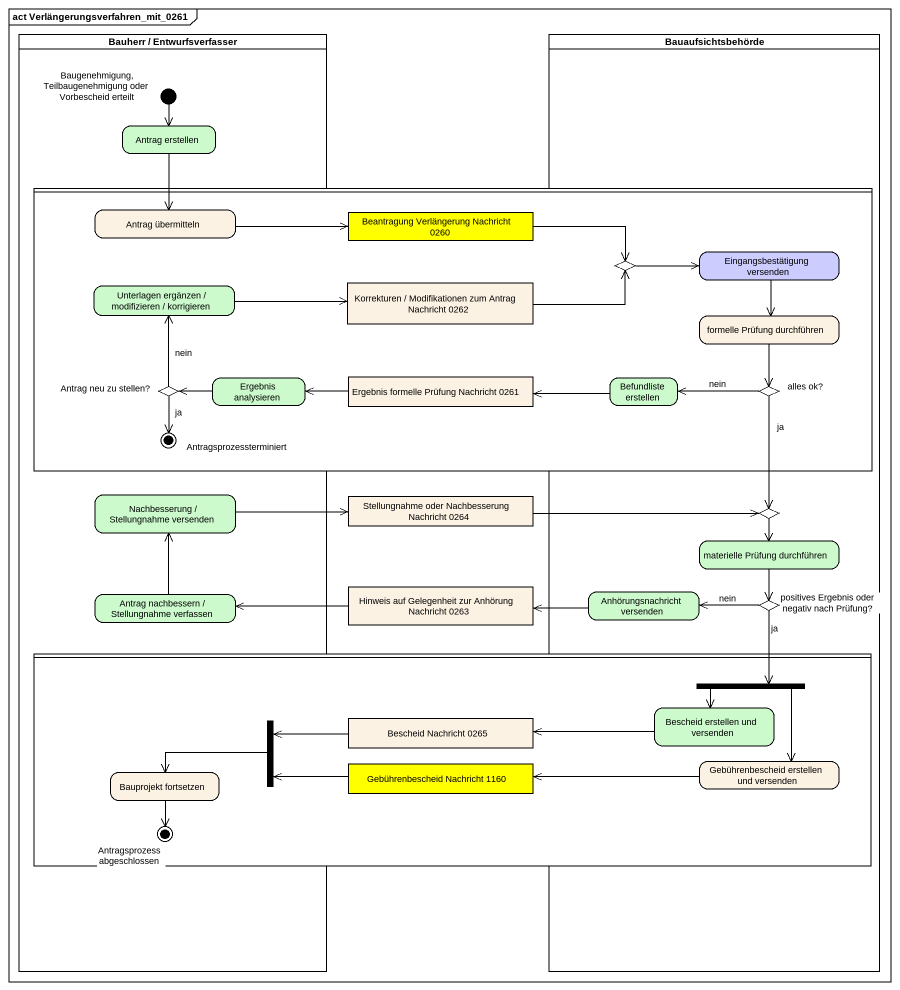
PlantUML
@startuml
mainframe act Verlängerungsverfahren_mit_0261
hide empty description
state "Bauherr / Entwurfsverfasser" as Bauherr_Entwurfsverfasser <<partition>> {
  state "Baugenehmigung, Teilbaugenehmigung oder Vorbescheid erteilt" as Baugenehmigung <<start>>
  state "Antrag erstellen" as Antrag_erstellen #CCFACC
  state "Nachbesserung / Stellungnahme versenden" as Nachbesserung_Stellungnahme #CCFACC
  state "Antrag nachbessern / Stellungnahme verfassen" as Antrag_nachbessern #CCFACC
}
state Bauaufsichtsbehörde <<partition>> {
  state choice2 <<choice>>
  state "materielle Prüfung durchführen" as materielle_Prüfung #CCFACC
  state "Anhörungsnachricht versenden" as Anhörungsnachricht_versenden #CCFACC
  state "positives Ergebnis oder negativ nach Prüfung?" as positives_Ergebnis_oder <<choice>>
}
state " " as lane1 <<partition>> {
  state "Antrag übermitteln" as Antrag_übermitteln
  state "Beantragung Verlängerung Nachricht 0260" as Beantragung_Verlängerung <<object>> #FFFF00
  state choice1 <<choice>>
  state "Eingangsbestätigung versenden" as Eingangsbestätigung #CCCCFF
  state "Unterlagen ergänzen / modifizieren / korrigieren" as Unterlagen_ergänzen #CCFACC
  state "Korrekturen / Modifikationen zum Antrag Nachricht 0262" as Korrekturen_Modifikationen <<object>>
  state "formelle Prüfung durchführen" as formelle_Prüfung_durchführen
  state "Ergebnis analysieren" as Ergebnis_analysieren #CCFACC
  state "Ergebnis formelle Prüfung Nachricht 0261" as Ergebnis_formelle_Prüfung <<object>>
  state "Befundliste erstellen" as Befundliste_erstellen #CCFACC
  state "Antrag neu zu stellen?" as Antrag_neu_zu_stellen <<choice>>
  state "alles ok?" as alles_ok <<choice>>
  state Antragsprozessterminiert <<end>>
}
state "Stellungnahme oder Nachbesserung Nachricht 0264" as Stellungnahme_oder <<object>>
state "Hinweis auf Gelegenheit zur Anhörung Nachricht 0263" as Hinweis_auf_Gelegenheit_zur <<object>>
state " " as lane2 <<partition>> {
  state fork1 <<fork>>
  state fork2 <<join>>
  state "Bescheid Nachricht 0265" as Bescheid_Nachricht_0265 <<object>>
  state "Bescheid erstellen und versenden" as Bescheid_erstellen_und #CCFACC
  state "Gebührenbescheid Nachricht 1160" as Gebührenbescheid_Nachricht <<object>> #FFFF00
  state "Gebührenbescheid erstellen und versenden" as Gebührenbescheid_erstellen
  state "Bauprojekt fortsetzen" as Bauprojekt_fortsetzen
  state "Antragsprozess abgeschlossen" as Antragsprozess_abgeschlossen <<end>>
}
Baugenehmigung --> Antrag_erstellen
Antrag_erstellen --> Antrag_übermitteln
Antrag_übermitteln -right-> Beantragung_Verlängerung
Beantragung_Verlängerung -right-> choice1
choice1 -right-> Eingangsbestätigung
Eingangsbestätigung --> formelle_Prüfung_durchführen
Unterlagen_ergänzen -right-> Korrekturen_Modifikationen
Korrekturen_Modifikationen -right-> choice1
formelle_Prüfung_durchführen --> alles_ok
Ergebnis_analysieren -left-> Antrag_neu_zu_stellen
Ergebnis_formelle_Prüfung -left-> Ergebnis_analysieren
Befundliste_erstellen -left-> Ergebnis_formelle_Prüfung
Antrag_neu_zu_stellen -up-> Unterlagen_ergänzen : nein
Antrag_neu_zu_stellen --> Antragsprozessterminiert : ja
alles_ok -left-> Befundliste_erstellen : nein
alles_ok --> choice2 : ja
Nachbesserung_Stellungnahme -right-> Stellungnahme_oder
Stellungnahme_oder -right-> choice2
choice2 --> materielle_Prüfung
materielle_Prüfung --> positives_Ergebnis_oder
Antrag_nachbessern -up-> Nachbesserung_Stellungnahme
Hinweis_auf_Gelegenheit_zur -left-> Antrag_nachbessern
Anhörungsnachricht_versenden -left-> Hinweis_auf_Gelegenheit_zur
positives_Ergebnis_oder -left-> Anhörungsnachricht_versenden : nein
positives_Ergebnis_oder --> fork1 : ja
fork1 --> Bescheid_erstellen_und
fork1 --> Gebührenbescheid_erstellen
fork2 -left-> Bauprojekt_fortsetzen
Bescheid_Nachricht_0265 -left-> fork2
Bescheid_erstellen_und -left-> Bescheid_Nachricht_0265
Gebührenbescheid_Nachricht -left-> fork2
Gebührenbescheid_erstellen -left-> Gebührenbescheid_Nachricht
Bauprojekt_fortsetzen --> Antragsprozess_abgeschlossen
@enduml
